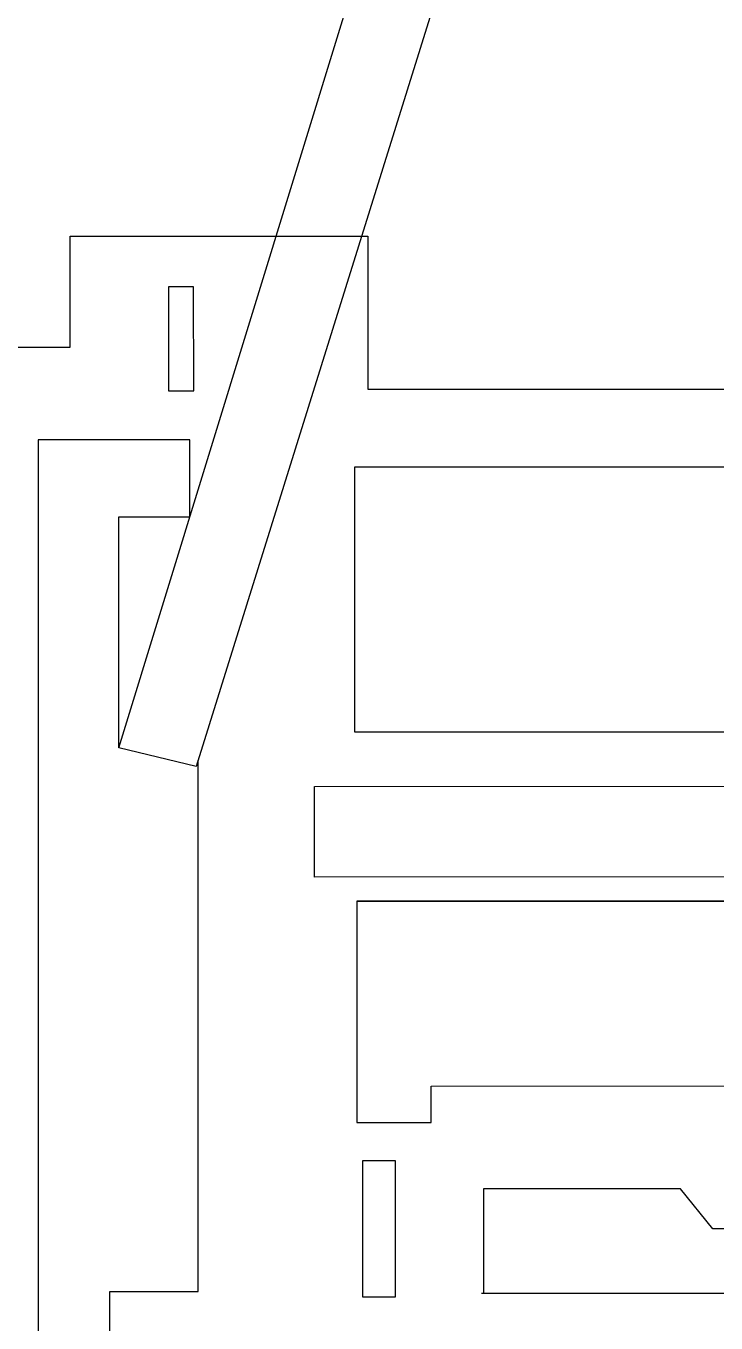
# Model space of a CAD drawing. Header units: millimetres. Extents: x 3191 to 879702, y -27549 to 222194.
# Drawn here: x 639509 to 639963, y 24637 to 25491 of the extents above; entities that cross this region are included whole.
import ezdxf

# ---------------------------------------------------------------- set-up
doc = ezdxf.new("R2010")
doc.units = ezdxf.units.MM
doc.header["$MEASUREMENT"] = 0
doc.layers.add('Krumbuster', color=112, linetype='Continuous')

msp = doc.modelspace()

# ---------------------------------------------------------------- linework, layer by layer
at = {"layer": 'Krumbuster'}
for points in [[(640216.82897, 27199.21586), (640327.65619, 27199.23654), (640275.19357, 27199.22675), (640275.17945, 27274.85762), (640275.21168, 27102.13458), (639620.687, 25003.72491), (639569.89659, 25015.89699), (640240.94108, 27199.22036), (640275.19357, 27199.22675), (640275.21168, 27102.13458), (640934.70057, 25036.52645), (640970.7721, 25046.62466), (640302.78342, 27198.09408), (640302.43017, 27199.23184)], [(640153.77852, 20418.45825), (640153.20141, 23511.51405), (639718.71479, 23511.43298), (639718.72071, 23479.753), (639461.60746, 23479.70502), (639461.60154, 23511.42), (638659.76978, 23511.27039), (638659.44461, 25254.00773), (639460.61665, 25254.15721), (639460.61192, 25279.5152), (639537.81129, 25279.5296), (639537.79767, 25352.5242), (639658.35947, 25352.54669), (639733.67226, 25352.56075), (639733.69105, 25251.817), (640136.87546, 25251.89223), (640136.58367, 26815.75897)], [(639569.89659, 25015.89699), (639569.86823, 25167.90812), (639616.6199, 25167.91685), (639616.61043, 25218.65077), (639516.83246, 25218.63215), (639517.1438, 23549.99575), (639529.07267, 23549.99798)], [(639529.07278, 23549.39852), (639654.72294, 23549.42196), (639654.69075, 23721.99801), (639564.05782, 23721.9811), (639563.88312, 24658.29808), (639622.05269, 24658.30893), (639621.98746, 25007.8942)], [(639730.40068, 24769.4971), (639775.36444, 24769.50549), (639775.35999, 24793.31873), (640756.62752, 24793.50181), (640756.63246, 24767.04268), (640806.886, 24767.05206), (640806.85835, 24915.22327), (639726.40612, 24915.02167), (639726.43327, 24769.49636), (639746.27021, 24769.50006)], [(639726.40612, 24915.02167), (640129.7573, 24915.09693), (640176.05859, 24834.40514), (640345.33387, 24834.43672), (640410.11852, 24908.37538), (640410.11726, 24915.14924)], [(639808.44696, 24657.06048), (640727.55872, 24657.23197), (640727.5449, 24731.3174), (640631.00513, 24731.29939), (640604.5625, 24695.57477), (640546.37415, 24695.56391), (640514.62989, 24723.33998), (640051.76779, 24723.25362), (640031.93529, 24699.43669), (639960.52234, 24699.42336), (639939.35799, 24725.87854), (639809.75659, 24725.85436), (639809.76943, 24657.06073)]]:
    msp.add_lwpolyline(points, dxfattribs=at)
for points in [[(639619.12106, 25250.78097), (639619.10827, 25319.29617), (639602.62962, 25319.2931), (639602.64241, 25250.77789)], [(639725.09923, 25026.11973), (639725.06665, 25200.74989), (640144.28737, 25200.82811), (640144.31995, 25026.19794)], [(640853.16683, 24990.61035), (640853.17794, 24931.07726), (639698.66772, 24930.86185), (639698.65661, 24990.39494)], [(639730.42215, 24654.40002), (639730.40537, 24744.361), (639751.56478, 24744.36495), (639751.58156, 24654.40397)]]:
    msp.add_lwpolyline(points, close=True, dxfattribs=at)

doc.saveas('drawing.dxf')
